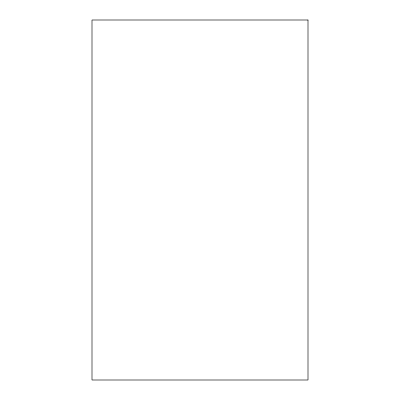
<?xml version="1.0" encoding="UTF-8"?>
<svg xmlns="http://www.w3.org/2000/svg" width="400" height="400" viewBox="0 0 400 400"><rect width="100%" height="100%" fill="white"/><g stroke="black" fill="none" stroke-linecap="round" stroke-linejoin="round"><path stroke-width="0.6" d="M308 20L92 20L92 380L308 380L308 20"/></g></svg>
